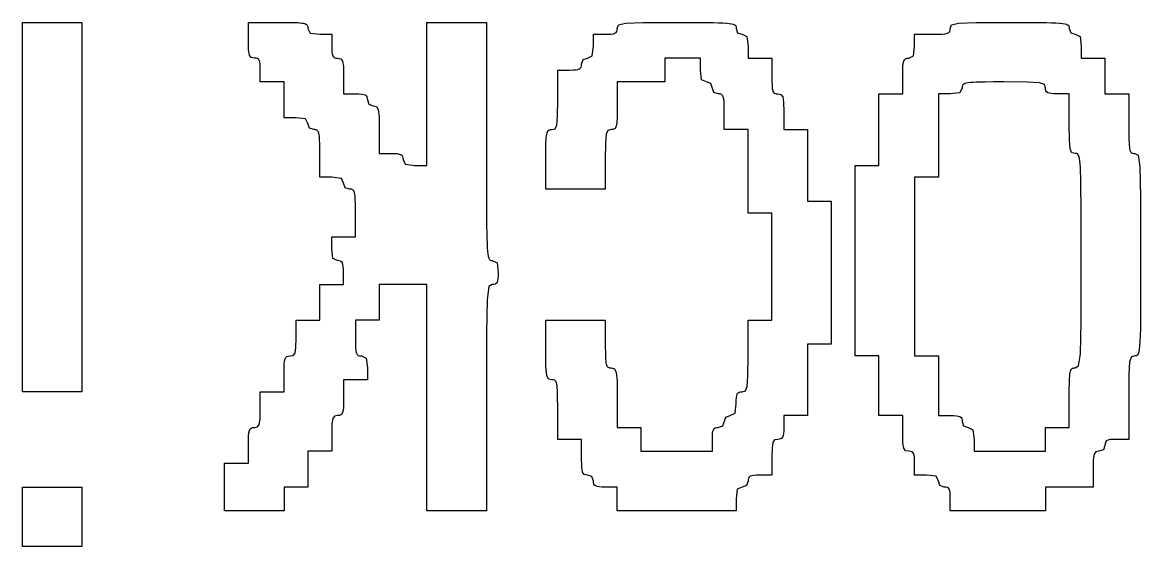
# Model space of a CAD drawing. Header units: millimetres. Extents: x 1.5 to 5.45, y 1.5 to 5.45.
# Drawn here: x 2.354 to 2.5547, y 4.6121 to 4.7061 of the extents above; entities that cross this region are included whole.
import ezdxf

# ---------------------------------------------------------------- set-up
doc = ezdxf.new("R2010")
doc.units = ezdxf.units.MM
doc.header["$MEASUREMENT"] = 0
doc.layers.add('BottomOverlay', color=54, linetype='Continuous')

# ---------------------------------------------------------------- blocks, each defined once
blk = doc.blocks.new('NATALIE_HEART_FIRE_4')
at = {"layer": 'BottomOverlay'}
for p, q in [((-0.89599, 0.05487), (-0.89599, 0.12114)), ((-0.89599, 0.12114), (-0.88532, 0.12114)), ((-0.88532, 0.12114), (-0.88532, 0.08801)), ((-0.85543, 0.11794), (-0.85543, 0.12114)), ((-0.85543, 0.12114), (-0.85009, 0.12114)), ((-0.85009, 0.12114), (-0.84921, 0.12114)), ((-0.84921, 0.12114), (-0.84843, 0.12114)), ((-0.84843, 0.12114), (-0.84775, 0.12113)), ((-0.84775, 0.12113), (-0.84715, 0.12112)), ((-0.84715, 0.12112), (-0.84664, 0.1211)), ((-0.84664, 0.1211), (-0.84621, 0.12107)), ((-0.84621, 0.12107), (-0.84585, 0.12103)), ((-0.84585, 0.12103), (-0.84555, 0.12098)), ((-0.84555, 0.12098), (-0.84531, 0.12092)), ((-0.84531, 0.12092), (-0.84513, 0.12085)), ((-0.84513, 0.12085), (-0.84498, 0.12076)), ((-0.84498, 0.12076), (-0.84488, 0.12066)), ((-0.84488, 0.12066), (-0.84482, 0.12054)), ((-0.84482, 0.12054), (-0.84478, 0.12041)), ((-0.8234, 0.09549), (-0.8234, 0.12114)), ((-0.8234, 0.12114), (-0.81272, 0.12114)), ((-0.81272, 0.12114), (-0.81272, 0.09785)), ((-0.78924, 0.12007), (-0.78902, 0.12068)), ((-0.78902, 0.12068), (-0.78777, 0.121)), ((-0.78777, 0.121), (-0.78458, 0.12112)), ((-0.78458, 0.12112), (-0.77856, 0.12114)), ((-0.77856, 0.12114), (-0.77591, 0.12114)), ((-0.77591, 0.12114), (-0.77441, 0.12114)), ((-0.77441, 0.12114), (-0.77312, 0.12113)), ((-0.77312, 0.12113), (-0.772, 0.12111)), ((-0.772, 0.12111), (-0.77106, 0.12109)), ((-0.77106, 0.12109), (-0.77027, 0.12106)), ((-0.77027, 0.12106), (-0.76963, 0.12102)), ((-0.76963, 0.12102), (-0.76911, 0.12097)), ((-0.76911, 0.12097), (-0.7687, 0.1209)), ((-0.7687, 0.1209), (-0.7684, 0.12082)), ((-0.7684, 0.12082), (-0.76818, 0.12073)), ((-0.76818, 0.12073), (-0.76803, 0.12062)), ((-0.76803, 0.12062), (-0.76795, 0.12049)), ((-0.76795, 0.12049), (-0.7679, 0.12034)), ((-0.72945, 0.12007), (-0.72923, 0.12068)), ((-0.72923, 0.12068), (-0.72798, 0.121)), ((-0.72798, 0.121), (-0.7248, 0.12112)), ((-0.7248, 0.12112), (-0.71877, 0.12114)), ((-0.71877, 0.12114), (-0.71613, 0.12114)), ((-0.71613, 0.12114), (-0.71463, 0.12114)), ((-0.71463, 0.12114), (-0.71333, 0.12113)), ((-0.71333, 0.12113), (-0.71222, 0.12111)), ((-0.71222, 0.12111), (-0.71127, 0.12109)), ((-0.71127, 0.12109), (-0.71048, 0.12106)), ((-0.71048, 0.12106), (-0.70984, 0.12102)), ((-0.70984, 0.12102), (-0.70932, 0.12097)), ((-0.70932, 0.12097), (-0.70892, 0.1209)), ((-0.70892, 0.1209), (-0.70861, 0.12082)), ((-0.70861, 0.12082), (-0.7084, 0.12073)), ((-0.7084, 0.12073), (-0.70825, 0.12062)), ((-0.70825, 0.12062), (-0.70816, 0.12049)), ((-0.70816, 0.12049), (-0.70811, 0.12034)), ((-0.84478, 0.12041), (-0.84476, 0.12025)), ((-0.84476, 0.12025), (-0.84475, 0.12007)), ((-0.84475, 0.12007), (-0.84435, 0.11921)), ((-0.84435, 0.11921), (-0.84262, 0.119)), ((-0.84262, 0.119), (-0.84048, 0.119)), ((-0.84048, 0.119), (-0.84048, 0.11687)), ((-0.79351, 0.11687), (-0.79351, 0.119)), ((-0.79351, 0.119), (-0.79137, 0.119)), ((-0.79137, 0.119), (-0.79077, 0.11901)), ((-0.79077, 0.11901), (-0.79029, 0.11905)), ((-0.79029, 0.11905), (-0.78991, 0.11911)), ((-0.78991, 0.11911), (-0.78964, 0.11921)), ((-0.78964, 0.11921), (-0.78944, 0.11934)), ((-0.78944, 0.11934), (-0.78932, 0.11953)), ((-0.78932, 0.11953), (-0.78925, 0.11977)), ((-0.78925, 0.11977), (-0.78924, 0.12007)), ((-0.7679, 0.12034), (-0.76788, 0.12007)), ((-0.76788, 0.12007), (-0.76762, 0.11927)), ((-0.76762, 0.11927), (-0.76682, 0.119)), ((-0.76682, 0.119), (-0.76595, 0.1186)), ((-0.76595, 0.1186), (-0.76575, 0.11687)), ((-0.73586, 0.11687), (-0.73586, 0.119)), ((-0.73586, 0.119), (-0.73265, 0.119)), ((-0.73265, 0.119), (-0.7317, 0.11901)), ((-0.7317, 0.11901), (-0.73095, 0.11904)), ((-0.73095, 0.11904), (-0.73039, 0.11909)), ((-0.73039, 0.11909), (-0.72998, 0.11918)), ((-0.72998, 0.11918), (-0.72971, 0.11932)), ((-0.72971, 0.11932), (-0.72955, 0.11951)), ((-0.72955, 0.11951), (-0.72947, 0.11976)), ((-0.72947, 0.11976), (-0.72945, 0.12007)), ((-0.70811, 0.12034), (-0.7081, 0.12007)), ((-0.7081, 0.12007), (-0.70783, 0.11927)), ((-0.70783, 0.11927), (-0.70703, 0.119)), ((-0.70703, 0.119), (-0.70616, 0.1186)), ((-0.70616, 0.1186), (-0.70596, 0.11687)), ((-0.85539, 0.11623), (-0.85543, 0.11794)), ((-0.84048, 0.11687), (-0.84047, 0.11626)), ((-0.79371, 0.11513), (-0.79351, 0.11687)), ((-0.76575, 0.11687), (-0.76575, 0.11473)), ((-0.73606, 0.11513), (-0.73586, 0.11687)), ((-0.70596, 0.11687), (-0.70596, 0.11473)), ((-0.85525, 0.11526), (-0.85539, 0.11623)), ((-0.85493, 0.11483), (-0.85525, 0.11526)), ((-0.85436, 0.11473), (-0.85493, 0.11483)), ((-0.85406, 0.11471), (-0.85436, 0.11473)), ((-0.85382, 0.11465), (-0.85406, 0.11471)), ((-0.85363, 0.11452), (-0.85382, 0.11465)), ((-0.85349, 0.11433), (-0.85363, 0.11452)), ((-0.84047, 0.11626), (-0.84044, 0.11578)), ((-0.84044, 0.11578), (-0.84038, 0.11541)), ((-0.84038, 0.11541), (-0.84028, 0.11513)), ((-0.84028, 0.11513), (-0.84014, 0.11494)), ((-0.84014, 0.11494), (-0.83995, 0.11481)), ((-0.83995, 0.11481), (-0.83971, 0.11475)), ((-0.83971, 0.11475), (-0.83941, 0.11473)), ((-0.83941, 0.11473), (-0.83884, 0.11463)), ((-0.83884, 0.11463), (-0.83852, 0.1142)), ((-0.79564, 0.11366), (-0.79537, 0.11446)), ((-0.79537, 0.11446), (-0.79457, 0.11473)), ((-0.79457, 0.11473), (-0.79371, 0.11513)), ((-0.77429, 0.11473), (-0.78069, 0.11473)), ((-0.78069, 0.11473), (-0.78069, 0.11045)), ((-0.77429, 0.11259), (-0.77429, 0.11473)), ((-0.76575, 0.11473), (-0.76148, 0.11473)), ((-0.76148, 0.11473), (-0.76148, 0.11152)), ((-0.73781, 0.1142), (-0.73768, 0.11447)), ((-0.73768, 0.11447), (-0.73749, 0.11463)), ((-0.73749, 0.11463), (-0.73724, 0.11471)), ((-0.73724, 0.11471), (-0.73692, 0.11473)), ((-0.73692, 0.11473), (-0.73606, 0.11513)), ((-0.70596, 0.11473), (-0.70169, 0.11473)), ((-0.70169, 0.11473), (-0.70169, 0.10832)), ((-0.85339, 0.11405), (-0.85349, 0.11433)), ((-0.85333, 0.11368), (-0.85339, 0.11405)), ((-0.8533, 0.1132), (-0.85333, 0.11368)), ((-0.85329, 0.11259), (-0.8533, 0.1132)), ((-0.85329, 0.11045), (-0.85329, 0.11259)), ((-0.83852, 0.1142), (-0.83838, 0.11323)), ((-0.83838, 0.11323), (-0.83834, 0.11152)), ((-0.79991, 0.10725), (-0.79991, 0.11259)), ((-0.79991, 0.11259), (-0.79778, 0.11259)), ((-0.79778, 0.11259), (-0.79717, 0.1126)), ((-0.79717, 0.1126), (-0.79669, 0.11263)), ((-0.79669, 0.11263), (-0.79632, 0.1127)), ((-0.79632, 0.1127), (-0.79604, 0.11279)), ((-0.79604, 0.11279), (-0.79585, 0.11293)), ((-0.79585, 0.11293), (-0.79572, 0.11312)), ((-0.79572, 0.11312), (-0.79566, 0.11336)), ((-0.79566, 0.11336), (-0.79564, 0.11366)), ((-0.77409, 0.11085), (-0.77429, 0.11259)), ((-0.73799, 0.11152), (-0.73798, 0.11248)), ((-0.73798, 0.11248), (-0.73796, 0.11323)), ((-0.73796, 0.11323), (-0.7379, 0.11379)), ((-0.7379, 0.11379), (-0.73781, 0.1142)), ((-0.84902, 0.11045), (-0.85329, 0.11045)), ((-0.84902, 0.10404), (-0.84902, 0.11045)), ((-0.83834, 0.11152), (-0.83834, 0.10832)), ((-0.78069, 0.11045), (-0.78924, 0.11045)), ((-0.78924, 0.11045), (-0.78924, 0.10618)), ((-0.77322, 0.11045), (-0.77409, 0.11085)), ((-0.77242, 0.11019), (-0.77322, 0.11045)), ((-0.76148, 0.11152), (-0.76147, 0.11057)), ((-0.76147, 0.11057), (-0.76144, 0.10982)), ((-0.73799, 0.10832), (-0.73799, 0.11152)), ((-0.72473, 0.11041), (-0.72533, 0.11038)), ((-0.72401, 0.11043), (-0.72473, 0.11041)), ((-0.72473, 0.11041), (-0.72473, 0.11041)), ((-0.72317, 0.11044), (-0.72401, 0.11043)), ((-0.72401, 0.11043), (-0.72401, 0.11043)), ((-0.72167, 0.11045), (-0.72317, 0.11044)), ((-0.72317, 0.11044), (-0.72317, 0.11044)), ((-0.71984, 0.11045), (-0.72167, 0.11045)), ((-0.72167, 0.11045), (-0.72167, 0.11045)), ((-0.71567, 0.11043), (-0.71984, 0.11045)), ((-0.71984, 0.11045), (-0.71984, 0.11045)), ((-0.71344, 0.1103), (-0.71567, 0.11043)), ((-0.71567, 0.11043), (-0.71567, 0.11043)), ((-0.77189, 0.10858), (-0.77242, 0.11019)), ((-0.77109, 0.10832), (-0.77189, 0.10858)), ((-0.76144, 0.10982), (-0.76139, 0.10926)), ((-0.76139, 0.10926), (-0.7613, 0.10885)), ((-0.7613, 0.10885), (-0.76116, 0.10858)), ((-0.76116, 0.10858), (-0.76098, 0.10842)), ((-0.76098, 0.10842), (-0.76073, 0.10834)), ((-0.72771, 0.10852), (-0.72945, 0.10832)), ((-0.72731, 0.10938), (-0.72771, 0.10852)), ((-0.72771, 0.10852), (-0.72771, 0.10852)), ((-0.7273, 0.10965), (-0.72731, 0.10938)), ((-0.72731, 0.10938), (-0.72731, 0.10938)), ((-0.72723, 0.10986), (-0.7273, 0.10965)), ((-0.7273, 0.10965), (-0.7273, 0.10965)), ((-0.72715, 0.10998), (-0.72723, 0.10986)), ((-0.72723, 0.10986), (-0.72723, 0.10986)), ((-0.72701, 0.11008), (-0.72715, 0.10998)), ((-0.72715, 0.10998), (-0.72715, 0.10998)), ((-0.72683, 0.11017), (-0.72701, 0.11008)), ((-0.72701, 0.11008), (-0.72701, 0.11008)), ((-0.72657, 0.11024), (-0.72683, 0.11017)), ((-0.72683, 0.11017), (-0.72683, 0.11017)), ((-0.72625, 0.1103), (-0.72657, 0.11024)), ((-0.72657, 0.11024), (-0.72657, 0.11024)), ((-0.72584, 0.11035), (-0.72625, 0.1103)), ((-0.72625, 0.1103), (-0.72625, 0.1103)), ((-0.72533, 0.11038), (-0.72584, 0.11035)), ((-0.72584, 0.11035), (-0.72584, 0.11035)), ((-0.72533, 0.11038), (-0.72533, 0.11038)), ((-0.71253, 0.10998), (-0.71344, 0.1103)), ((-0.71344, 0.1103), (-0.71344, 0.1103)), ((-0.71237, 0.10938), (-0.71253, 0.10998)), ((-0.71253, 0.10998), (-0.71253, 0.10998)), ((-0.71235, 0.10908), (-0.71237, 0.10938)), ((-0.71237, 0.10938), (-0.71237, 0.10938)), ((-0.71228, 0.10884), (-0.71235, 0.10908)), ((-0.71235, 0.10908), (-0.71235, 0.10908)), ((-0.71216, 0.10866), (-0.71228, 0.10884)), ((-0.71228, 0.10884), (-0.71228, 0.10884)), ((-0.71197, 0.10852), (-0.71216, 0.10866)), ((-0.71216, 0.10866), (-0.71216, 0.10866)), ((-0.71169, 0.10842), (-0.71197, 0.10852)), ((-0.71197, 0.10852), (-0.71197, 0.10852)), ((-0.71132, 0.10836), (-0.71169, 0.10842)), ((-0.71169, 0.10842), (-0.71169, 0.10842)), ((-0.83834, 0.10832), (-0.83621, 0.10832)), ((-0.83621, 0.10832), (-0.83561, 0.10831)), ((-0.83561, 0.10831), (-0.83512, 0.10827)), ((-0.83512, 0.10827), (-0.83475, 0.10821)), ((-0.83475, 0.10821), (-0.83447, 0.10812)), ((-0.83447, 0.10812), (-0.83428, 0.10798)), ((-0.83428, 0.10798), (-0.83416, 0.10779)), ((-0.83416, 0.10779), (-0.83409, 0.10755)), ((-0.83409, 0.10755), (-0.83407, 0.10725)), ((-0.83407, 0.10725), (-0.83381, 0.10645)), ((-0.83381, 0.10645), (-0.83301, 0.10618)), ((-0.79994, 0.10431), (-0.79991, 0.10725)), ((-0.77077, 0.1083), (-0.77109, 0.10832)), ((-0.77052, 0.10822), (-0.77077, 0.1083)), ((-0.77033, 0.10805), (-0.77052, 0.10822)), ((-0.7702, 0.10778), (-0.77033, 0.10805)), ((-0.77011, 0.10738), (-0.7702, 0.10778)), ((-0.77005, 0.10681), (-0.77011, 0.10738)), ((-0.77002, 0.10607), (-0.77005, 0.10681)), ((-0.76073, 0.10834), (-0.76041, 0.10832)), ((-0.76041, 0.10832), (-0.75984, 0.10822)), ((-0.75984, 0.10822), (-0.75952, 0.10778)), ((-0.75952, 0.10778), (-0.75938, 0.10681)), ((-0.75938, 0.10681), (-0.75934, 0.10511)), ((-0.74226, 0.09549), (-0.74226, 0.10832)), ((-0.74226, 0.10832), (-0.73799, 0.10832)), ((-0.72945, 0.10832), (-0.73159, 0.10832)), ((-0.73159, 0.10832), (-0.73159, 0.10832)), ((-0.73159, 0.10832), (-0.73159, 0.09335)), ((-0.72945, 0.10832), (-0.72945, 0.10832)), ((-0.71084, 0.10833), (-0.71132, 0.10836)), ((-0.71132, 0.10836), (-0.71132, 0.10836)), ((-0.71023, 0.10832), (-0.71084, 0.10833)), ((-0.71084, 0.10833), (-0.71084, 0.10833)), ((-0.7081, 0.10832), (-0.71023, 0.10832)), ((-0.71023, 0.10832), (-0.71023, 0.10832)), ((-0.7081, 0.10297), (-0.7081, 0.10832)), ((-0.7081, 0.10832), (-0.7081, 0.10832)), ((-0.70169, 0.10832), (-0.69742, 0.10832)), ((-0.69742, 0.10832), (-0.69742, 0.10297)), ((-0.83301, 0.10618), (-0.83243, 0.10606)), ((-0.83243, 0.10606), (-0.83211, 0.10551)), ((-0.83211, 0.10551), (-0.83197, 0.10422)), ((-0.78924, 0.10487), (-0.78925, 0.10433)), ((-0.78924, 0.10618), (-0.78924, 0.10548)), ((-0.78924, 0.10548), (-0.78924, 0.10487)), ((-0.77002, 0.10511), (-0.77002, 0.10607)), ((-0.77002, 0.1019), (-0.77002, 0.10511)), ((-0.75934, 0.10511), (-0.75934, 0.1019)), ((-0.84688, 0.10404), (-0.84902, 0.10404)), ((-0.84515, 0.10384), (-0.84688, 0.10404)), ((-0.84475, 0.10297), (-0.84515, 0.10384)), ((-0.84448, 0.10217), (-0.84475, 0.10297)), ((-0.83197, 0.10422), (-0.83194, 0.1019)), ((-0.80039, 0.10204), (-0.80007, 0.1027)), ((-0.80007, 0.1027), (-0.79994, 0.10431)), ((-0.78946, 0.10238), (-0.78953, 0.10222)), ((-0.7894, 0.10257), (-0.78946, 0.10238)), ((-0.78935, 0.10281), (-0.7894, 0.10257)), ((-0.78931, 0.1031), (-0.78935, 0.10281)), ((-0.78929, 0.10345), (-0.78931, 0.1031)), ((-0.78926, 0.10386), (-0.78929, 0.10345)), ((-0.78925, 0.10433), (-0.78926, 0.10386)), ((-0.70807, 0.10003), (-0.7081, 0.10297)), ((-0.7081, 0.10297), (-0.7081, 0.10297)), ((-0.69742, 0.10297), (-0.69742, 0.10209)), ((-0.84368, 0.1019), (-0.84448, 0.10217)), ((-0.84351, 0.1019), (-0.84368, 0.1019)), ((-0.84336, 0.10188), (-0.84351, 0.1019)), ((-0.84322, 0.10184), (-0.84336, 0.10188)), ((-0.8431, 0.10179), (-0.84322, 0.10184)), ((-0.843, 0.1017), (-0.8431, 0.10179)), ((-0.84291, 0.10158), (-0.843, 0.1017)), ((-0.84284, 0.10143), (-0.84291, 0.10158)), ((-0.84278, 0.10124), (-0.84284, 0.10143)), ((-0.84273, 0.10099), (-0.84278, 0.10124)), ((-0.84269, 0.1007), (-0.84273, 0.10099)), ((-0.84267, 0.10036), (-0.84269, 0.1007)), ((-0.84264, 0.09995), (-0.84267, 0.10036)), ((-0.83194, 0.1019), (-0.83194, 0.09763)), ((-0.802, 0.10001), (-0.80197, 0.10044)), ((-0.80197, 0.10044), (-0.80193, 0.1008)), ((-0.80193, 0.1008), (-0.80189, 0.1011)), ((-0.80189, 0.1011), (-0.80183, 0.10134)), ((-0.80183, 0.10134), (-0.80175, 0.10153)), ((-0.80175, 0.10153), (-0.80167, 0.10167)), ((-0.80167, 0.10167), (-0.80157, 0.10177)), ((-0.80157, 0.10177), (-0.80145, 0.10184)), ((-0.80145, 0.10184), (-0.80131, 0.10188)), ((-0.80131, 0.10188), (-0.80115, 0.1019)), ((-0.80115, 0.1019), (-0.80098, 0.1019)), ((-0.80098, 0.1019), (-0.80039, 0.10204)), ((-0.79121, 0.1011), (-0.79134, 0.0995)), ((-0.79089, 0.10177), (-0.79121, 0.1011)), ((-0.7903, 0.1019), (-0.79089, 0.10177)), ((-0.79013, 0.10191), (-0.7903, 0.1019)), ((-0.78998, 0.10193), (-0.79013, 0.10191)), ((-0.78984, 0.10196), (-0.78998, 0.10193)), ((-0.78972, 0.10202), (-0.78984, 0.10196)), ((-0.78962, 0.10211), (-0.78972, 0.10202)), ((-0.78953, 0.10222), (-0.78962, 0.10211)), ((-0.76575, 0.1019), (-0.77002, 0.1019)), ((-0.76575, 0.08694), (-0.76575, 0.1019)), ((-0.75934, 0.1019), (-0.75507, 0.1019)), ((-0.75507, 0.1019), (-0.75507, 0.08908)), ((-0.69742, 0.10209), (-0.69742, 0.10131)), ((-0.69742, 0.10131), (-0.69741, 0.10063)), ((-0.69741, 0.10063), (-0.6974, 0.10003)), ((-0.84263, 0.09948), (-0.84264, 0.09995)), ((-0.84262, 0.09894), (-0.84263, 0.09948)), ((-0.84262, 0.09832), (-0.84262, 0.09894)), ((-0.80204, 0.09822), (-0.80203, 0.0989)), ((-0.80203, 0.0989), (-0.80202, 0.0995)), ((-0.80202, 0.0995), (-0.802, 0.10001)), ((-0.79134, 0.0995), (-0.79137, 0.09656)), ((-0.70794, 0.09843), (-0.70807, 0.10003)), ((-0.70807, 0.10003), (-0.70807, 0.10003)), ((-0.70762, 0.09776), (-0.70794, 0.09843)), ((-0.70794, 0.09843), (-0.70794, 0.09843)), ((-0.6974, 0.10003), (-0.69737, 0.09952)), ((-0.69737, 0.09952), (-0.69735, 0.09909)), ((-0.69735, 0.09909), (-0.69731, 0.09873)), ((-0.69731, 0.09873), (-0.69726, 0.09843)), ((-0.69726, 0.09843), (-0.6972, 0.09819)), ((-0.84262, 0.09763), (-0.84262, 0.09832)), ((-0.84262, 0.09335), (-0.84262, 0.09763)), ((-0.83194, 0.09763), (-0.8298, 0.09763)), ((-0.8298, 0.09763), (-0.8292, 0.09762)), ((-0.8292, 0.09762), (-0.82872, 0.09759)), ((-0.82872, 0.09759), (-0.82835, 0.09752)), ((-0.82835, 0.09752), (-0.82807, 0.09743)), ((-0.82807, 0.09743), (-0.82787, 0.09729)), ((-0.82787, 0.09729), (-0.82775, 0.0971)), ((-0.82775, 0.0971), (-0.82769, 0.09686)), ((-0.82769, 0.09686), (-0.82767, 0.09656)), ((-0.82767, 0.09656), (-0.82727, 0.09569)), ((-0.81272, 0.09785), (-0.81272, 0.09358)), ((-0.80205, 0.09744), (-0.80204, 0.09822)), ((-0.80205, 0.09656), (-0.80205, 0.09744)), ((-0.80205, 0.09121), (-0.80205, 0.09656)), ((-0.79137, 0.09656), (-0.79137, 0.09121)), ((-0.70703, 0.09763), (-0.70762, 0.09776)), ((-0.70762, 0.09776), (-0.70762, 0.09776)), ((-0.7068, 0.09761), (-0.70703, 0.09763)), ((-0.70703, 0.09763), (-0.70703, 0.09763)), ((-0.70661, 0.09753), (-0.7068, 0.09761)), ((-0.7068, 0.09761), (-0.7068, 0.09761)), ((-0.70648, 0.09739), (-0.70661, 0.09753)), ((-0.70661, 0.09753), (-0.70661, 0.09753)), ((-0.70637, 0.09714), (-0.70648, 0.09739)), ((-0.70648, 0.09739), (-0.70648, 0.09739)), ((-0.70627, 0.09676), (-0.70637, 0.09714)), ((-0.70637, 0.09714), (-0.70637, 0.09714)), ((-0.70619, 0.09623), (-0.70627, 0.09676)), ((-0.70627, 0.09676), (-0.70627, 0.09676)), ((-0.6972, 0.09819), (-0.69713, 0.098)), ((-0.69713, 0.098), (-0.69704, 0.09786)), ((-0.69704, 0.09786), (-0.69694, 0.09776)), ((-0.69694, 0.09776), (-0.69682, 0.09769)), ((-0.69682, 0.09769), (-0.69669, 0.09765)), ((-0.69669, 0.09765), (-0.69653, 0.09763)), ((-0.69653, 0.09763), (-0.69635, 0.09763)), ((-0.69635, 0.09763), (-0.69575, 0.09729)), ((-0.69575, 0.09729), (-0.69543, 0.09522)), ((-0.82727, 0.09569), (-0.82553, 0.09549)), ((-0.82553, 0.09549), (-0.8234, 0.09549)), ((-0.74653, 0.06129), (-0.74653, 0.09549)), ((-0.74653, 0.09549), (-0.74226, 0.09549)), ((-0.70614, 0.09572), (-0.70619, 0.09623)), ((-0.70619, 0.09623), (-0.70619, 0.09623)), ((-0.7061, 0.09509), (-0.70614, 0.09572)), ((-0.70614, 0.09572), (-0.70614, 0.09572)), ((-0.70607, 0.09434), (-0.7061, 0.09509)), ((-0.7061, 0.09509), (-0.7061, 0.09509)), ((-0.70604, 0.09345), (-0.70607, 0.09434)), ((-0.70607, 0.09434), (-0.70607, 0.09434)), ((-0.69543, 0.09522), (-0.69531, 0.08981)), ((-0.84048, 0.09335), (-0.84262, 0.09335)), ((-0.83874, 0.09315), (-0.84048, 0.09335)), ((-0.83834, 0.09228), (-0.83874, 0.09315)), ((-0.81272, 0.09358), (-0.81272, 0.09065)), ((-0.73159, 0.09335), (-0.73586, 0.09335)), ((-0.73586, 0.09335), (-0.73586, 0.09335)), ((-0.73586, 0.09335), (-0.73586, 0.06129)), ((-0.73159, 0.09335), (-0.73159, 0.09335)), ((-0.70602, 0.09241), (-0.70604, 0.09345)), ((-0.70604, 0.09345), (-0.70604, 0.09345)), ((-0.70599, 0.09078), (-0.70602, 0.09241)), ((-0.70602, 0.09241), (-0.70602, 0.09241)), ((-0.83808, 0.09148), (-0.83834, 0.09228)), ((-0.83728, 0.09121), (-0.83808, 0.09148)), ((-0.8371, 0.09121), (-0.83728, 0.09121)), ((-0.83695, 0.09119), (-0.8371, 0.09121)), ((-0.83681, 0.09116), (-0.83695, 0.09119)), ((-0.8367, 0.0911), (-0.83681, 0.09116)), ((-0.8366, 0.09101), (-0.8367, 0.0911)), ((-0.83651, 0.09089), (-0.8366, 0.09101)), ((-0.83644, 0.09074), (-0.83651, 0.09089)), ((-0.83638, 0.09055), (-0.83644, 0.09074)), ((-0.83633, 0.09031), (-0.83638, 0.09055)), ((-0.81272, 0.09065), (-0.81271, 0.08813)), ((-0.79137, 0.09121), (-0.80205, 0.09121)), ((-0.70598, 0.08885), (-0.70599, 0.09078)), ((-0.70599, 0.09078), (-0.70599, 0.09078)), ((-0.83629, 0.09001), (-0.83633, 0.09031)), ((-0.83626, 0.08967), (-0.83629, 0.09001)), ((-0.83624, 0.08926), (-0.83626, 0.08967)), ((-0.83622, 0.08879), (-0.83624, 0.08926)), ((-0.83621, 0.08825), (-0.83622, 0.08879)), ((-0.75507, 0.08908), (-0.7508, 0.08908)), ((-0.7508, 0.08908), (-0.7508, 0.06342)), ((-0.70597, 0.08657), (-0.70598, 0.08885)), ((-0.70598, 0.08885), (-0.70598, 0.08885)), ((-0.69531, 0.08981), (-0.69529, 0.07946)), ((-0.88532, 0.08801), (-0.88532, 0.08801)), ((-0.88532, 0.08801), (-0.88532, 0.05487)), ((-0.83621, 0.08763), (-0.83621, 0.08825)), ((-0.83621, 0.08694), (-0.83621, 0.08763)), ((-0.83621, 0.08266), (-0.83621, 0.08694)), ((-0.81271, 0.08813), (-0.81269, 0.08598)), ((-0.76148, 0.08694), (-0.76575, 0.08694)), ((-0.76148, 0.0677), (-0.76148, 0.08694)), ((-0.70596, 0.08323), (-0.70597, 0.08657)), ((-0.70597, 0.08657), (-0.70597, 0.08657)), ((-0.81269, 0.08598), (-0.81267, 0.08459)), ((-0.81267, 0.08459), (-0.81265, 0.08338)), ((-0.84048, 0.08052), (-0.84048, 0.08266)), ((-0.84048, 0.08266), (-0.83621, 0.08266)), ((-0.81265, 0.08338), (-0.81263, 0.08234)), ((-0.81263, 0.08234), (-0.81259, 0.08146)), ((-0.70596, 0.07839), (-0.70596, 0.08323)), ((-0.70596, 0.08323), (-0.70596, 0.08323)), ((-0.84028, 0.07879), (-0.84048, 0.08052)), ((-0.81259, 0.08146), (-0.81255, 0.08071)), ((-0.81255, 0.08071), (-0.81251, 0.0801)), ((-0.83941, 0.07839), (-0.84028, 0.07879)), ((-0.83911, 0.07837), (-0.83941, 0.07839)), ((-0.83887, 0.0783), (-0.83911, 0.07837)), ((-0.83868, 0.07818), (-0.83887, 0.0783)), ((-0.81251, 0.0801), (-0.81245, 0.07961)), ((-0.81245, 0.07961), (-0.81239, 0.07922)), ((-0.81239, 0.07922), (-0.81229, 0.07884)), ((-0.81229, 0.07884), (-0.81218, 0.0786)), ((-0.81218, 0.0786), (-0.81204, 0.07847)), ((-0.81204, 0.07847), (-0.81184, 0.0784)), ((-0.81184, 0.0784), (-0.81166, 0.07839)), ((-0.81166, 0.07839), (-0.81079, 0.07799)), ((-0.70598, 0.06742), (-0.70596, 0.07839)), ((-0.70596, 0.07839), (-0.70596, 0.07839)), ((-0.69529, 0.07946), (-0.69529, 0.07489)), ((-0.83854, 0.07799), (-0.83868, 0.07818)), ((-0.83845, 0.07771), (-0.83854, 0.07799)), ((-0.83839, 0.07734), (-0.83845, 0.07771)), ((-0.83835, 0.07685), (-0.83839, 0.07734)), ((-0.83834, 0.07625), (-0.83835, 0.07685)), ((-0.81079, 0.07799), (-0.81059, 0.07625)), ((-0.83834, 0.07411), (-0.83834, 0.07625)), ((-0.81093, 0.07432), (-0.81111, 0.0742)), ((-0.81079, 0.07451), (-0.81093, 0.07432)), ((-0.81069, 0.07479), (-0.81079, 0.07451)), ((-0.81063, 0.07516), (-0.81069, 0.07479)), ((-0.8106, 0.07565), (-0.81063, 0.07516)), ((-0.81059, 0.07625), (-0.8106, 0.07565)), ((-0.69529, 0.07489), (-0.69529, 0.07173)), ((-0.84262, 0.0677), (-0.84262, 0.07411)), ((-0.84262, 0.07411), (-0.83834, 0.07411)), ((-0.8234, 0.07411), (-0.83194, 0.07411)), ((-0.83194, 0.07411), (-0.83194, 0.0677)), ((-0.8234, 0.03349), (-0.8234, 0.07411)), ((-0.81226, 0.07374), (-0.81258, 0.07144)), ((-0.81166, 0.07411), (-0.81226, 0.07374)), ((-0.81135, 0.07413), (-0.81166, 0.07411)), ((-0.81111, 0.0742), (-0.81135, 0.07413)), ((-0.81258, 0.07144), (-0.8127, 0.06539)), ((-0.69529, 0.07173), (-0.6953, 0.06959)), ((-0.6953, 0.06959), (-0.69532, 0.06776)), ((-0.84688, 0.06449), (-0.84688, 0.0677)), ((-0.84688, 0.0677), (-0.84262, 0.0677)), ((-0.83194, 0.0677), (-0.83621, 0.0677)), ((-0.83621, 0.0677), (-0.83621, 0.06449)), ((-0.80205, 0.06236), (-0.80205, 0.0677)), ((-0.80205, 0.0677), (-0.79137, 0.0677)), ((-0.79137, 0.0677), (-0.79137, 0.06342)), ((-0.76575, 0.06129), (-0.76575, 0.0677)), ((-0.76575, 0.0677), (-0.76148, 0.0677)), ((-0.7061, 0.06169), (-0.70598, 0.06742)), ((-0.70598, 0.06742), (-0.70598, 0.06742)), ((-0.69532, 0.06776), (-0.69534, 0.06622)), ((-0.84692, 0.06279), (-0.84688, 0.06449)), ((-0.83621, 0.06449), (-0.8362, 0.06354)), ((-0.8127, 0.06539), (-0.81272, 0.0538)), ((-0.69537, 0.06495), (-0.69542, 0.06391)), ((-0.69534, 0.06622), (-0.69537, 0.06495)), ((-0.84706, 0.06182), (-0.84692, 0.06279)), ((-0.8362, 0.06354), (-0.83618, 0.06279)), ((-0.83618, 0.06279), (-0.83612, 0.06223)), ((-0.83612, 0.06223), (-0.83603, 0.06182)), ((-0.80202, 0.05942), (-0.80205, 0.06236)), ((-0.79137, 0.06342), (-0.79137, 0.06273)), ((-0.79137, 0.06273), (-0.79136, 0.06211)), ((-0.7508, 0.06342), (-0.75507, 0.06342)), ((-0.75507, 0.06342), (-0.75507, 0.0506)), ((-0.69554, 0.06247), (-0.69562, 0.06201)), ((-0.69547, 0.0631), (-0.69554, 0.06247)), ((-0.69542, 0.06391), (-0.69547, 0.0631)), ((-0.84899, 0.05978), (-0.84893, 0.06035)), ((-0.84893, 0.06035), (-0.84884, 0.06075)), ((-0.84884, 0.06075), (-0.84871, 0.06102)), ((-0.84871, 0.06102), (-0.84852, 0.06119)), ((-0.84852, 0.06119), (-0.84827, 0.06127)), ((-0.84827, 0.06127), (-0.84795, 0.06129)), ((-0.84795, 0.06129), (-0.84739, 0.06139)), ((-0.84739, 0.06139), (-0.84706, 0.06182)), ((-0.83603, 0.06182), (-0.8359, 0.06155)), ((-0.8359, 0.06155), (-0.83571, 0.06139)), ((-0.83571, 0.06139), (-0.83546, 0.06131)), ((-0.83546, 0.06131), (-0.83514, 0.06129)), ((-0.83514, 0.06129), (-0.83427, 0.06089)), ((-0.83427, 0.06089), (-0.83407, 0.05915)), ((-0.79136, 0.06211), (-0.79136, 0.06157)), ((-0.79136, 0.06157), (-0.79134, 0.0611)), ((-0.79134, 0.0611), (-0.79132, 0.0607)), ((-0.79132, 0.0607), (-0.79129, 0.06035)), ((-0.79129, 0.06035), (-0.79125, 0.06006)), ((-0.76577, 0.05773), (-0.76575, 0.06129)), ((-0.74226, 0.06129), (-0.74653, 0.06129)), ((-0.74226, 0.0506), (-0.74226, 0.06129)), ((-0.73586, 0.06129), (-0.73586, 0.06129)), ((-0.73586, 0.06129), (-0.73159, 0.06129)), ((-0.73159, 0.06129), (-0.73159, 0.06129)), ((-0.73159, 0.06129), (-0.73159, 0.0506)), ((-0.70642, 0.0595), (-0.7061, 0.06169)), ((-0.7061, 0.06169), (-0.7061, 0.06169)), ((-0.69727, 0.06022), (-0.6974, 0.05798)), ((-0.69695, 0.06112), (-0.69727, 0.06022)), ((-0.69635, 0.06129), (-0.69695, 0.06112)), ((-0.69631, 0.06129), (-0.69635, 0.06129)), ((-0.69601, 0.06134), (-0.69631, 0.06129)), ((-0.69583, 0.06147), (-0.69601, 0.06134)), ((-0.69572, 0.06168), (-0.69583, 0.06147)), ((-0.69562, 0.06201), (-0.69572, 0.06168)), ((-0.84902, 0.05808), (-0.84901, 0.05904)), ((-0.84901, 0.05904), (-0.84899, 0.05978)), ((-0.83407, 0.05915), (-0.83407, 0.05701)), ((-0.80189, 0.05781), (-0.80202, 0.05942)), ((-0.79125, 0.06006), (-0.7912, 0.05982)), ((-0.7912, 0.05982), (-0.79114, 0.05962)), ((-0.79114, 0.05962), (-0.79107, 0.05947)), ((-0.79107, 0.05947), (-0.79098, 0.05935)), ((-0.79098, 0.05935), (-0.79088, 0.05926)), ((-0.79088, 0.05926), (-0.79076, 0.05921)), ((-0.79076, 0.05921), (-0.79063, 0.05917)), ((-0.79063, 0.05917), (-0.79048, 0.05915)), ((-0.79048, 0.05915), (-0.7903, 0.05915)), ((-0.7903, 0.05915), (-0.78972, 0.05901)), ((-0.78972, 0.05901), (-0.7894, 0.05835)), ((-0.7894, 0.05835), (-0.78926, 0.05674)), ((-0.70798, 0.05805), (-0.70794, 0.05835)), ((-0.70794, 0.05835), (-0.70788, 0.05859)), ((-0.70794, 0.05835), (-0.70794, 0.05835)), ((-0.70788, 0.05859), (-0.70781, 0.05877)), ((-0.70788, 0.05859), (-0.70788, 0.05859)), ((-0.70781, 0.05877), (-0.70772, 0.05891)), ((-0.70781, 0.05877), (-0.70781, 0.05877)), ((-0.70772, 0.05891), (-0.70762, 0.05901)), ((-0.70772, 0.05891), (-0.70772, 0.05891)), ((-0.70762, 0.05901), (-0.7075, 0.05908)), ((-0.70762, 0.05901), (-0.70762, 0.05901)), ((-0.7075, 0.05908), (-0.70736, 0.05912)), ((-0.7075, 0.05908), (-0.7075, 0.05908)), ((-0.70736, 0.05912), (-0.70721, 0.05914)), ((-0.70736, 0.05912), (-0.70736, 0.05912)), ((-0.70721, 0.05914), (-0.70703, 0.05915)), ((-0.70721, 0.05914), (-0.70721, 0.05914)), ((-0.70703, 0.05915), (-0.70642, 0.0595)), ((-0.70703, 0.05915), (-0.70703, 0.05915)), ((-0.70642, 0.0595), (-0.70642, 0.0595)), ((-0.84902, 0.05487), (-0.84902, 0.05808)), ((-0.83407, 0.05701), (-0.83834, 0.05701)), ((-0.83834, 0.05701), (-0.83834, 0.0538)), ((-0.80157, 0.05714), (-0.80189, 0.05781)), ((-0.80098, 0.05701), (-0.80157, 0.05714)), ((-0.8008, 0.057), (-0.80098, 0.05701)), ((-0.80065, 0.05699), (-0.8008, 0.057)), ((-0.80051, 0.05694), (-0.80065, 0.05699)), ((-0.80039, 0.05688), (-0.80051, 0.05694)), ((-0.80029, 0.05678), (-0.80039, 0.05688)), ((-0.8002, 0.05663), (-0.80029, 0.05678)), ((-0.80013, 0.05645), (-0.8002, 0.05663)), ((-0.80007, 0.05621), (-0.80013, 0.05645)), ((-0.80002, 0.05591), (-0.80007, 0.05621)), ((-0.78926, 0.05674), (-0.78924, 0.0538)), ((-0.7659, 0.05581), (-0.76577, 0.05773)), ((-0.70808, 0.05615), (-0.70807, 0.05674)), ((-0.70807, 0.05674), (-0.70805, 0.05725)), ((-0.70807, 0.05674), (-0.70807, 0.05674)), ((-0.70805, 0.05725), (-0.70802, 0.05769)), ((-0.70805, 0.05725), (-0.70805, 0.05725)), ((-0.70802, 0.05769), (-0.70798, 0.05805)), ((-0.70802, 0.05769), (-0.70802, 0.05769)), ((-0.70798, 0.05805), (-0.70798, 0.05805)), ((-0.6974, 0.05798), (-0.69742, 0.0538)), ((-0.88532, 0.05487), (-0.89599, 0.05487)), ((-0.85329, 0.05167), (-0.85329, 0.05487)), ((-0.85329, 0.05487), (-0.84902, 0.05487)), ((-0.79999, 0.05555), (-0.80002, 0.05591)), ((-0.79996, 0.05512), (-0.79999, 0.05555)), ((-0.79994, 0.05461), (-0.79996, 0.05512)), ((-0.79992, 0.05401), (-0.79994, 0.05461)), ((-0.76784, 0.05382), (-0.76778, 0.05419)), ((-0.76778, 0.05419), (-0.76768, 0.05447)), ((-0.76768, 0.05447), (-0.76754, 0.05467)), ((-0.76754, 0.05467), (-0.76736, 0.05479)), ((-0.76736, 0.05479), (-0.76712, 0.05485)), ((-0.76712, 0.05485), (-0.76682, 0.05487)), ((-0.76682, 0.05487), (-0.76622, 0.05502)), ((-0.76622, 0.05502), (-0.7659, 0.05581)), ((-0.7081, 0.05469), (-0.70809, 0.05547)), ((-0.7081, 0.0538), (-0.7081, 0.05469)), ((-0.7081, 0.05469), (-0.7081, 0.05469)), ((-0.70809, 0.05547), (-0.70808, 0.05615)), ((-0.70809, 0.05547), (-0.70809, 0.05547)), ((-0.70808, 0.05615), (-0.70808, 0.05615)), ((-0.83835, 0.05285), (-0.83838, 0.0521)), ((-0.83834, 0.0538), (-0.83835, 0.05285)), ((-0.81272, 0.0538), (-0.81272, 0.0538)), ((-0.81272, 0.0538), (-0.81272, 0.03349)), ((-0.79992, 0.05333), (-0.79992, 0.05401)), ((-0.79991, 0.05255), (-0.79992, 0.05333)), ((-0.79991, 0.05167), (-0.79991, 0.05255)), ((-0.78924, 0.0538), (-0.78924, 0.04846)), ((-0.76808, 0.051), (-0.76788, 0.05273)), ((-0.76788, 0.05273), (-0.76787, 0.05334)), ((-0.76787, 0.05334), (-0.76784, 0.05382)), ((-0.7081, 0.04846), (-0.7081, 0.0538)), ((-0.7081, 0.0538), (-0.7081, 0.0538)), ((-0.69742, 0.0538), (-0.69742, 0.04632)), ((-0.85332, 0.04996), (-0.85329, 0.05167)), ((-0.83998, 0.0505), (-0.8403, 0.05006)), ((-0.83941, 0.0506), (-0.83998, 0.0505)), ((-0.83909, 0.05062), (-0.83941, 0.0506)), ((-0.83884, 0.0507), (-0.83909, 0.05062)), ((-0.83866, 0.05086), (-0.83884, 0.0507)), ((-0.83852, 0.05113), (-0.83866, 0.05086)), ((-0.83843, 0.05154), (-0.83852, 0.05113)), ((-0.83838, 0.0521), (-0.83843, 0.05154)), ((-0.79991, 0.04632), (-0.79991, 0.05167)), ((-0.77028, 0.04873), (-0.76975, 0.05033)), ((-0.76975, 0.05033), (-0.76895, 0.0506)), ((-0.76895, 0.0506), (-0.76808, 0.051)), ((-0.75507, 0.0506), (-0.75934, 0.0506)), ((-0.75934, 0.0506), (-0.75934, 0.04846)), ((-0.73799, 0.0506), (-0.74226, 0.0506)), ((-0.73799, 0.04739), (-0.73799, 0.0506)), ((-0.73159, 0.0506), (-0.73159, 0.0506)), ((-0.73159, 0.0506), (-0.72945, 0.0506)), ((-0.72945, 0.0506), (-0.72945, 0.0506)), ((-0.72945, 0.0506), (-0.72885, 0.05059)), ((-0.72885, 0.05059), (-0.72885, 0.05059)), ((-0.72885, 0.05059), (-0.72836, 0.05056)), ((-0.72836, 0.05056), (-0.72836, 0.05056)), ((-0.72836, 0.05056), (-0.72799, 0.05049)), ((-0.72799, 0.05049), (-0.72799, 0.05049)), ((-0.72799, 0.05049), (-0.72771, 0.0504)), ((-0.72771, 0.0504), (-0.72771, 0.0504)), ((-0.72771, 0.0504), (-0.72752, 0.05026)), ((-0.72752, 0.05026), (-0.72752, 0.05026)), ((-0.72752, 0.05026), (-0.7274, 0.05007)), ((-0.85525, 0.04792), (-0.85511, 0.0482)), ((-0.85511, 0.0482), (-0.85493, 0.04836)), ((-0.85493, 0.04836), (-0.85468, 0.04844)), ((-0.85468, 0.04844), (-0.85436, 0.04846)), ((-0.85436, 0.04846), (-0.85379, 0.04856)), ((-0.85379, 0.04856), (-0.85347, 0.04899)), ((-0.85347, 0.04899), (-0.85332, 0.04996)), ((-0.84045, 0.04909), (-0.84048, 0.04739)), ((-0.8403, 0.05006), (-0.84045, 0.04909)), ((-0.78924, 0.04846), (-0.78497, 0.04846)), ((-0.78497, 0.04846), (-0.78497, 0.04418)), ((-0.77195, 0.04806), (-0.77181, 0.04825)), ((-0.77181, 0.04825), (-0.77163, 0.04838)), ((-0.77163, 0.04838), (-0.77139, 0.04844)), ((-0.77139, 0.04844), (-0.77109, 0.04846)), ((-0.77109, 0.04846), (-0.77028, 0.04873)), ((-0.75934, 0.04846), (-0.75935, 0.04786)), ((-0.7274, 0.05007), (-0.7274, 0.05007)), ((-0.7274, 0.05007), (-0.72733, 0.04983)), ((-0.72733, 0.04983), (-0.72733, 0.04983)), ((-0.72733, 0.04983), (-0.72731, 0.04953)), ((-0.72731, 0.04953), (-0.72731, 0.04953)), ((-0.72731, 0.04953), (-0.72705, 0.04873)), ((-0.72705, 0.04873), (-0.72705, 0.04873)), ((-0.72705, 0.04873), (-0.72625, 0.04846)), ((-0.72625, 0.04846), (-0.72625, 0.04846)), ((-0.72625, 0.04846), (-0.72538, 0.04806)), ((-0.71237, 0.04418), (-0.71237, 0.04846)), ((-0.71237, 0.04846), (-0.71237, 0.04846)), ((-0.71237, 0.04846), (-0.7081, 0.04846)), ((-0.7081, 0.04846), (-0.7081, 0.04846)), ((-0.85543, 0.04525), (-0.85542, 0.04621)), ((-0.85542, 0.04621), (-0.85539, 0.04696)), ((-0.85539, 0.04696), (-0.85534, 0.04752)), ((-0.85534, 0.04752), (-0.85525, 0.04792)), ((-0.84048, 0.04739), (-0.84048, 0.04418)), ((-0.79564, 0.04632), (-0.79991, 0.04632)), ((-0.79564, 0.04312), (-0.79564, 0.04632)), ((-0.77215, 0.04632), (-0.77214, 0.04693)), ((-0.77215, 0.04418), (-0.77215, 0.04632)), ((-0.77214, 0.04693), (-0.77211, 0.04741)), ((-0.77211, 0.04741), (-0.77205, 0.04778)), ((-0.77205, 0.04778), (-0.77195, 0.04806)), ((-0.76098, 0.04622), (-0.7613, 0.04579)), ((-0.76041, 0.04632), (-0.76098, 0.04622)), ((-0.76011, 0.04634), (-0.76041, 0.04632)), ((-0.75987, 0.04641), (-0.76011, 0.04634)), ((-0.75968, 0.04653), (-0.75987, 0.04641)), ((-0.75954, 0.04672), (-0.75968, 0.04653)), ((-0.75945, 0.047), (-0.75954, 0.04672)), ((-0.75938, 0.04737), (-0.75945, 0.047)), ((-0.75935, 0.04786), (-0.75938, 0.04737)), ((-0.73796, 0.04569), (-0.73799, 0.04739)), ((-0.72538, 0.04806), (-0.72538, 0.04806)), ((-0.72538, 0.04806), (-0.72518, 0.04632)), ((-0.72518, 0.04632), (-0.72518, 0.04632)), ((-0.72518, 0.04632), (-0.72518, 0.04418)), ((-0.70101, 0.04622), (-0.70129, 0.04612)), ((-0.70064, 0.04628), (-0.70101, 0.04622)), ((-0.70016, 0.04631), (-0.70064, 0.04628)), ((-0.69956, 0.04632), (-0.70016, 0.04631)), ((-0.69742, 0.04632), (-0.69956, 0.04632)), ((-0.85543, 0.04205), (-0.85543, 0.04525)), ((-0.84048, 0.04418), (-0.84475, 0.04418)), ((-0.84475, 0.04418), (-0.84475, 0.03777)), ((-0.78497, 0.04418), (-0.77215, 0.04418)), ((-0.76144, 0.04482), (-0.76148, 0.04312)), ((-0.7613, 0.04579), (-0.76144, 0.04482)), ((-0.73781, 0.04472), (-0.73796, 0.04569)), ((-0.73749, 0.04428), (-0.73781, 0.04472)), ((-0.73692, 0.04418), (-0.73749, 0.04428)), ((-0.73662, 0.04417), (-0.73692, 0.04418)), ((-0.73638, 0.0441), (-0.73662, 0.04417)), ((-0.72518, 0.04418), (-0.72518, 0.04418)), ((-0.72518, 0.04418), (-0.71237, 0.04418)), ((-0.71237, 0.04418), (-0.71237, 0.04418)), ((-0.70276, 0.04418), (-0.70333, 0.04408)), ((-0.70196, 0.04445), (-0.70276, 0.04418)), ((-0.70169, 0.04525), (-0.70196, 0.04445)), ((-0.70167, 0.04555), (-0.70169, 0.04525)), ((-0.70161, 0.0458), (-0.70167, 0.04555)), ((-0.70149, 0.04598), (-0.70161, 0.0458)), ((-0.70129, 0.04612), (-0.70149, 0.04598)), ((-0.79561, 0.04141), (-0.79564, 0.04312)), ((-0.76148, 0.04312), (-0.76148, 0.03991)), ((-0.73619, 0.04398), (-0.73638, 0.0441)), ((-0.73606, 0.04378), (-0.73619, 0.04398)), ((-0.73596, 0.04351), (-0.73606, 0.04378)), ((-0.7359, 0.04313), (-0.73596, 0.04351)), ((-0.73586, 0.04265), (-0.7359, 0.04313)), ((-0.73586, 0.04205), (-0.73586, 0.04265)), ((-0.70379, 0.04268), (-0.70383, 0.04098)), ((-0.70365, 0.04365), (-0.70379, 0.04268)), ((-0.70333, 0.04408), (-0.70365, 0.04365)), ((-0.8597, 0.03349), (-0.8597, 0.04205)), ((-0.8597, 0.04205), (-0.85543, 0.04205)), ((-0.79546, 0.04044), (-0.79561, 0.04141)), ((-0.79514, 0.04001), (-0.79546, 0.04044)), ((-0.73586, 0.03991), (-0.73586, 0.04205)), ((-0.70383, 0.04098), (-0.70383, 0.03777)), ((-0.79457, 0.03991), (-0.79514, 0.04001)), ((-0.79377, 0.03964), (-0.79457, 0.03991)), ((-0.79351, 0.03884), (-0.79377, 0.03964)), ((-0.79349, 0.03854), (-0.79351, 0.03884)), ((-0.79342, 0.0383), (-0.79349, 0.03854)), ((-0.7933, 0.03811), (-0.79342, 0.0383)), ((-0.76575, 0.03884), (-0.76601, 0.03804)), ((-0.76573, 0.03914), (-0.76575, 0.03884)), ((-0.76566, 0.03938), (-0.76573, 0.03914)), ((-0.76554, 0.03957), (-0.76566, 0.03938)), ((-0.76535, 0.03971), (-0.76554, 0.03957)), ((-0.76507, 0.0398), (-0.76535, 0.03971)), ((-0.7647, 0.03987), (-0.76507, 0.0398)), ((-0.76422, 0.0399), (-0.7647, 0.03987)), ((-0.76361, 0.03991), (-0.76422, 0.0399)), ((-0.76148, 0.03991), (-0.76361, 0.03991)), ((-0.73372, 0.03991), (-0.73586, 0.03991)), ((-0.73199, 0.03971), (-0.73372, 0.03991)), ((-0.73159, 0.03884), (-0.73199, 0.03971)), ((-0.73132, 0.03804), (-0.73159, 0.03884)), ((-0.89599, 0.02708), (-0.89599, 0.03777)), ((-0.89599, 0.03777), (-0.88532, 0.03777)), ((-0.88532, 0.03777), (-0.88532, 0.03243)), ((-0.84475, 0.03777), (-0.84902, 0.03777)), ((-0.84902, 0.03777), (-0.84902, 0.03349)), ((-0.7931, 0.03797), (-0.7933, 0.03811)), ((-0.79283, 0.03787), (-0.7931, 0.03797)), ((-0.79245, 0.03781), (-0.79283, 0.03787)), ((-0.79197, 0.03778), (-0.79245, 0.03781)), ((-0.79137, 0.03777), (-0.79197, 0.03778)), ((-0.78924, 0.03777), (-0.79137, 0.03777)), ((-0.78924, 0.03349), (-0.78924, 0.03777)), ((-0.76768, 0.03737), (-0.76788, 0.03563)), ((-0.76682, 0.03777), (-0.76768, 0.03737)), ((-0.76601, 0.03804), (-0.76682, 0.03777)), ((-0.73052, 0.03777), (-0.73132, 0.03804)), ((-0.73022, 0.03775), (-0.73052, 0.03777)), ((-0.72998, 0.03769), (-0.73022, 0.03775)), ((-0.72979, 0.03756), (-0.72998, 0.03769)), ((-0.72965, 0.03737), (-0.72979, 0.03756)), ((-0.72955, 0.03709), (-0.72965, 0.03737)), ((-0.72949, 0.03672), (-0.72955, 0.03709)), ((-0.72946, 0.03624), (-0.72949, 0.03672)), ((-0.72945, 0.03563), (-0.72946, 0.03624)), ((-0.70383, 0.03777), (-0.71237, 0.03777)), ((-0.71237, 0.03777), (-0.71237, 0.03349)), ((-0.76788, 0.03563), (-0.76788, 0.03563)), ((-0.76788, 0.03563), (-0.76788, 0.03349)), ((-0.72945, 0.03349), (-0.72945, 0.03563)), ((-0.88532, 0.03243), (-0.88532, 0.03243)), ((-0.88532, 0.03243), (-0.88532, 0.02708)), ((-0.84902, 0.03349), (-0.8597, 0.03349)), ((-0.81272, 0.03349), (-0.8234, 0.03349)), ((-0.76788, 0.03349), (-0.78924, 0.03349)), ((-0.72945, 0.03349), (-0.72945, 0.03349)), ((-0.71237, 0.03349), (-0.72945, 0.03349)), ((-0.88532, 0.02708), (-0.89599, 0.02708))]:
    blk.add_line(p, q, dxfattribs=at)

msp = doc.modelspace()

# ---------------------------------------------------------------- block references
msp.add_blockref('NATALIE_HEART_FIRE_4', (3.25, 4.585))

doc.saveas('drawing.dxf')
